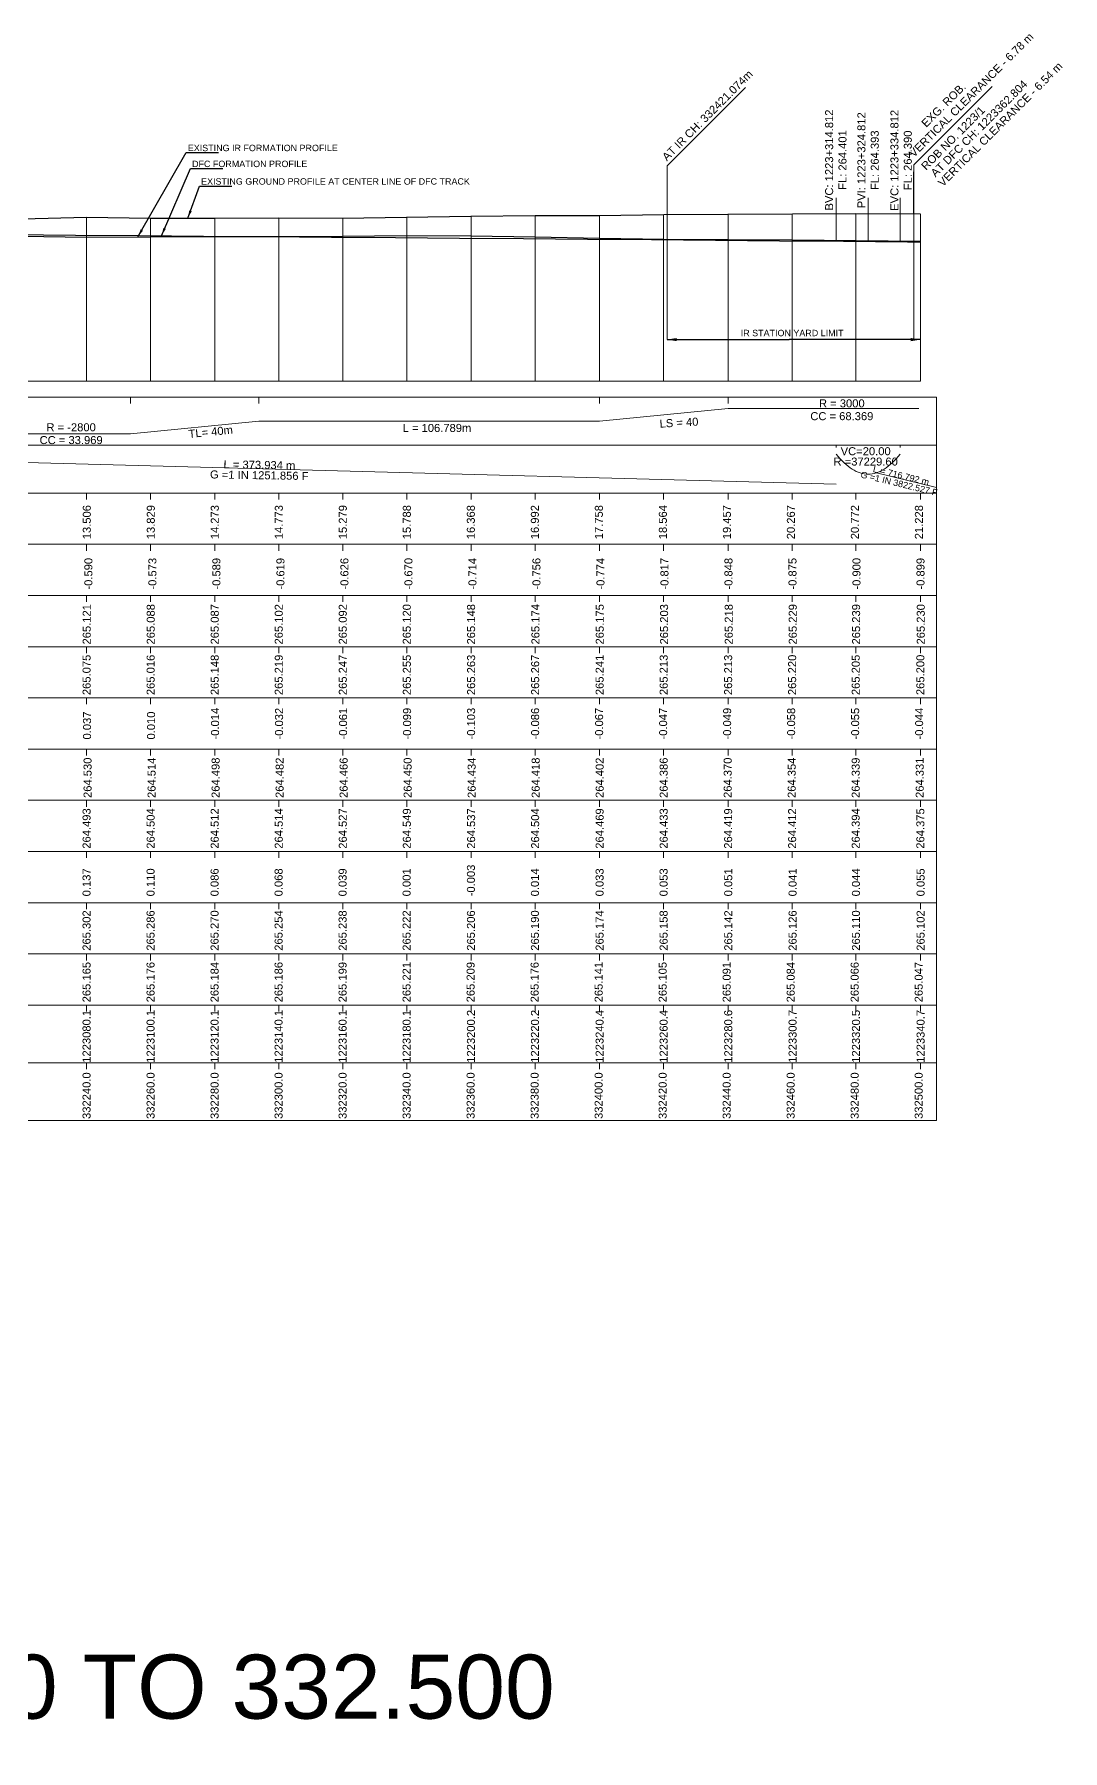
# Model space of a CAD drawing. Header units: metres. Extents: x -117481 to 30159, y 3176 to 3713.
# Drawn here: x 26224 to 26545, y 3176 to 3713 of the extents above; entities that cross this region are included whole.
import ezdxf
from ezdxf.enums import TextEntityAlignment as Align

# ---------------------------------------------------------------- set-up
doc = ezdxf.new("R2010")
doc.units = ezdxf.units.M
doc.header["$MEASUREMENT"] = 0
for name, color, linetype, lineweight in [('C-PROF-LABL-DG', 1, 'Continuous', 25), ('Horizontal Alignment', 7, 'Continuous', 0), ('LS DATUM X', 7, 'Continuous', 0), ('LS EXG IR CH', 7, 'Continuous', 0), ('LS EXG RL', 7, 'Continuous', 0), ('LS EXG. FL', 7, 'Continuous', 0), ('LS EXG. GL AT PRO. TOE', 7, 'Continuous', 0), ('LS FRAME', 7, 'Continuous', 0), ('LS HORIZONTAL ALIGNMENT', 10, 'Continuous', 0), ('LS PRL-ERL', 10, 'Continuous', 0), ('LS PRO DFCC CHAINAGE', 10, 'Continuous', 0), ('LS PRO RAIL LEVEL', 10, 'Continuous', 0), ('LS PROFILE EXG FL', 7, 'Continuous', 25), ('LS PROFILE EXG GL', 7, 'Continuous', 30), ('LS PROFILE PRO FL', 1, 'Continuous', 30), ('LS TICKS', 7, 'Continuous', 0), ('LS VERTICAL ALIGNMENT', 10, 'Continuous', 0), ('Profile Existing GL', 7, 'Continuous', 0), ('Profile Grid', 7, 'Continuous', 0), ('Profile Major Ticks', 7, 'Continuous', 0), ('Profile Vertical Alignment', 7, 'Continuous', 0), ('View Vert Annotation Curves Leader Line', 7, 'Continuous', 0)]:
    doc.layers.add(name, color=color, linetype=linetype, lineweight=lineweight)
for name, color, linetype in [("LS LC'S", 7, 'Continuous'), ('ref text', 3, 'Continuous'), ('STATION YARD LIMIT IN LS', 7, 'Continuous')]:
    doc.layers.add(name, color=color, linetype=linetype)
doc.styles.add('Arial', font='arial.ttf')
doc.styles.get("Standard").update_dxf_attribs({"font": 'arial.ttf'})
doc.styles.add('Style-Arial', font='arial.ttf')
doc.styles.add('StyleArial', font='arial.ttf')
doc.dimstyles.get("Standard").update_dxf_attribs({"dimtxt": 5, "dimasz": 0.18, "dimexe": 0.18, "dimexo": 0.0625, "dimgap": 0.09, "dimtad": 0, "dimtih": 1, "dimtoh": 1, "dimdec": 4, "dimzin": 0, "dimdsep": 46, "dimtxsty": 'Standard', "dimcen": 0.09, "dimadec": 0, "dimazin": 0, "dimtfac": 1, "dimtdec": 4, "dimtofl": 0, "dimtmove": 0, "dimatfit": 3, "dimfxl": 1, "dimtolj": 1, "dimtzin": 0, "dimarcsym": 0})

# ---------------------------------------------------------------- blocks, each defined once
blk = doc.blocks.new('A$C11a13dd6')
at = {"color": 1}
for s, p in [('13.405', (34.98, 0.21)), ('13.394', (54.98, 0.21)), ('13.385', (74.98, 0.21)), ('13.378', (94.98, 0.21)), ('13.360', (114.98, 0.21)), ('13.334', (134.98, 0.21)), ('13.506', (234.98, 0.21)), ('14.273', (274.98, 0.21)), ('14.773', (294.98, 0.21)), ('15.788', (334.98, 0.21)), ('16.368', (354.98, 0.21)), ('17.758', (394.98, 0.21)), ('18.564', (414.98, 0.21)), ('21.228', (494.98, 0.21)), ('13.439', (-5.09, 0)), ('13.421', (14.98, 0.21)), ('13.319', (154.98, 0.21)), ('13.312', (174.98, 0.21)), ('13.292', (194.98, 0.21)), ('13.329', (214.98, 0.21)), ('13.829', (254.98, 0.21)), ('15.279', (314.98, 0.21)), ('16.992', (374.98, 0.21)), ('19.457', (434.98, 0.21)), ('20.267', (454.98, 0.21)), ('20.772', (474.98, 0.21))]:
    blk.add_text(s, height=2.5, rotation=90, dxfattribs=at).set_placement(p)

msp = doc.modelspace()

# ---------------------------------------------------------------- linework, layer by layer
at = {"color": 0}
msp.add_line((26498.49, 3656.59), (26498.49, 3669.65), dxfattribs=at)
at = {"color": 0, "lineweight": 30}
msp.add_lwpolyline([(26220, 3654.94), (26240, 3655.48), (26260, 3655.15), (26280, 3655.15), (26300, 3655.29), (26320, 3655.2), (26340, 3655.48), (26360.1, 3655.76), (26380.2, 3656.02), (26400.3, 3656.04), (26420.4, 3656.31), (26440.6, 3656.46), (26460.6, 3656.57), (26480.4, 3656.67), (26500.6, 3656.58)], dxfattribs=at)
at = {"color": 1, "lineweight": 30}
msp.add_lwpolyline([(26216.51, 3650.06), (26236.51, 3649.9), (26256.51, 3649.74), (26276.51, 3649.58), (26296.51, 3649.42), (26316.51, 3649.26), (26336.51, 3649.1), (26356.51, 3648.94), (26376.51, 3648.78), (26396.51, 3648.62), (26416.51, 3648.46), (26436.51, 3648.3), (26456.51, 3648.14), (26476.51, 3647.98), (26496.51, 3647.82), (26500.52, 3647.79)], dxfattribs=at)
at = {"color": 0}
msp.add_lwpolyline([(26220, 3649.55), (26240, 3649.21), (26260, 3649.32), (26280, 3649.4), (26300, 3649.42), (26320, 3649.55), (26340, 3649.77), (26360.1, 3649.65), (26380.2, 3649.32), (26400.3, 3648.97), (26420.4, 3648.61), (26440.6, 3648.47), (26460.6, 3648.4), (26480.4, 3648.22), (26500.6, 3648.03)], dxfattribs=at)
at = {"layer": 'LS DATUM X', "color": 7, "linetype": 'Continuous', "lineweight": 0}
msp.add_line((26000, 3604.28), (26500.52, 3604.28), dxfattribs=at)
at = {"layer": 'LS FRAME', "color": 7, "linetype": 'Continuous', "lineweight": 0, "flags": 128}
for points in [[(25995, 3584.28), (26505.52, 3584.28), (26505.52, 3599.28), (25995, 3599.28), (25995, 3584.28)], [(25995, 3569.28), (26505.52, 3569.28), (26505.52, 3584.28), (25995, 3584.28), (25995, 3569.28)], [(25995, 3553.28), (26505.52, 3553.28), (26505.52, 3569.28), (25995, 3569.28), (25995, 3553.28)], [(25995, 3537.28), (26505.52, 3537.28), (26505.52, 3553.28), (25995, 3553.28), (25995, 3537.28)], [(25995, 3521.28), (26505.52, 3521.28), (26505.52, 3537.28), (25995, 3537.28), (25995, 3521.28)], [(25995, 3505.28), (26505.52, 3505.28), (26505.52, 3521.28), (25995, 3521.28), (25995, 3505.28)], [(25995, 3489.28), (26505.52, 3489.28), (26505.52, 3505.28), (25995, 3505.28), (25995, 3489.28)], [(25995, 3473.28), (26505.52, 3473.28), (26505.52, 3489.28), (25995, 3489.28), (25995, 3473.28)], [(25995, 3457.28), (26505.52, 3457.28), (26505.52, 3473.28), (25995, 3473.28), (25995, 3457.28)], [(25995, 3441.28), (26505.52, 3441.28), (26505.52, 3457.28), (25995, 3457.28), (25995, 3441.28)], [(25995, 3425.28), (26505.52, 3425.28), (26505.52, 3441.28), (25995, 3441.28), (25995, 3425.28)], [(25995, 3409.28), (26505.52, 3409.28), (26505.52, 3425.28), (25995, 3425.28), (25995, 3409.28)], [(25995, 3391.28), (26505.52, 3391.28), (26505.52, 3409.28), (25995, 3409.28), (25995, 3391.28)], [(25995, 3373.28), (26505.52, 3373.28), (26505.52, 3391.28), (25995, 3391.28), (25995, 3373.28)]]:
    msp.add_lwpolyline(points, close=True, dxfattribs=at)
at = {"layer": 'LS HORIZONTAL ALIGNMENT', "lineweight": 0, "flags": 128}
msp.add_lwpolyline([(26000, 3591.78), (26180.01, 3591.78), (26180.01, 3591.78), (26220, 3587.83), (26220, 3587.83), (26253.7, 3587.83), (26253.7, 3587.83), (26293.78, 3591.78), (26293.78, 3591.78), (26400.31, 3591.78), (26400.31, 3591.78), (26440.47, 3595.73), (26440.47, 3595.73), (26500, 3595.73), (26500, 3595.73)], dxfattribs=at)
at = {"layer": 'LS TICKS', "color": 7, "linetype": 'Continuous', "lineweight": 0, "flags": 128}
for points in [[(26253.75, 3597.28), (26253.75, 3599.28)], [(26293.78, 3597.28), (26293.78, 3599.28)], [(26400.31, 3597.28), (26400.31, 3599.28)], [(26440.47, 3597.28), (26440.47, 3599.28)], [(26240.01, 3567.28), (26240.01, 3569.28)], [(26260.02, 3567.28), (26260.02, 3569.28)], [(26280.04, 3567.28), (26280.04, 3569.28)], [(26300.05, 3567.28), (26300.05, 3569.28)], [(26320.06, 3567.28), (26320.06, 3569.28)], [(26340.07, 3567.28), (26340.07, 3569.28)], [(26360.16, 3567.28), (26360.16, 3569.28)], [(26380.17, 3567.28), (26380.17, 3569.28)], [(26400.31, 3567.28), (26400.31, 3569.28)], [(26420.32, 3567.28), (26420.32, 3569.28)], [(26440.47, 3567.28), (26440.47, 3569.28)], [(26460.47, 3567.28), (26460.47, 3569.28)], [(26480.33, 3567.28), (26480.33, 3569.28)], [(26500.52, 3567.28), (26500.52, 3569.28)], [(26240.01, 3551.28), (26240.01, 3553.28)], [(26260.02, 3551.28), (26260.02, 3553.28)], [(26280.04, 3551.28), (26280.04, 3553.28)], [(26300.05, 3551.28), (26300.05, 3553.28)], [(26320.06, 3551.28), (26320.06, 3553.28)], [(26340.07, 3551.28), (26340.07, 3553.28)], [(26360.16, 3551.28), (26360.16, 3553.28)], [(26380.17, 3551.28), (26380.17, 3553.28)], [(26400.31, 3551.28), (26400.31, 3553.28)], [(26420.32, 3551.28), (26420.32, 3553.28)], [(26440.47, 3551.28), (26440.47, 3553.28)], [(26460.47, 3551.28), (26460.47, 3553.28)], [(26480.33, 3551.28), (26480.33, 3553.28)], [(26500.52, 3551.28), (26500.52, 3553.28)], [(26240.01, 3535.28), (26240.01, 3537.28)], [(26260.02, 3535.28), (26260.02, 3537.28)], [(26280.04, 3535.28), (26280.04, 3537.28)], [(26300.05, 3535.28), (26300.05, 3537.28)], [(26320.06, 3535.28), (26320.06, 3537.28)], [(26340.07, 3535.28), (26340.07, 3537.28)], [(26360.16, 3535.28), (26360.16, 3537.28)], [(26380.17, 3535.28), (26380.17, 3537.28)], [(26400.31, 3535.28), (26400.31, 3537.28)], [(26420.32, 3535.28), (26420.32, 3537.28)], [(26440.47, 3535.28), (26440.47, 3537.28)], [(26460.47, 3535.28), (26460.47, 3537.28)], [(26480.33, 3535.28), (26480.33, 3537.28)], [(26500.52, 3535.28), (26500.52, 3537.28)], [(26240.01, 3519.28), (26240.01, 3521.28)], [(26260.02, 3519.28), (26260.02, 3521.28)], [(26280.04, 3519.28), (26280.04, 3521.28)], [(26300.05, 3519.28), (26300.05, 3521.28)], [(26320.06, 3519.28), (26320.06, 3521.28)], [(26340.07, 3519.28), (26340.07, 3521.28)], [(26360.16, 3519.28), (26360.16, 3521.28)], [(26380.17, 3519.28), (26380.17, 3521.28)], [(26400.31, 3519.28), (26400.31, 3521.28)], [(26420.32, 3519.28), (26420.32, 3521.28)], [(26440.47, 3519.28), (26440.47, 3521.28)], [(26460.47, 3519.28), (26460.47, 3521.28)], [(26480.33, 3519.28), (26480.33, 3521.28)], [(26500.52, 3519.28), (26500.52, 3521.28)], [(26240.01, 3503.28), (26240.01, 3505.28)], [(26260.02, 3503.28), (26260.02, 3505.28)], [(26280.04, 3503.28), (26280.04, 3505.28)], [(26300.05, 3503.28), (26300.05, 3505.28)], [(26320.06, 3503.28), (26320.06, 3505.28)], [(26340.07, 3503.28), (26340.07, 3505.28)], [(26360.16, 3503.28), (26360.16, 3505.28)], [(26380.17, 3503.28), (26380.17, 3505.28)], [(26400.31, 3503.28), (26400.31, 3505.28)], [(26420.32, 3503.28), (26420.32, 3505.28)], [(26440.47, 3503.28), (26440.47, 3505.28)], [(26460.47, 3503.28), (26460.47, 3505.28)], [(26480.33, 3503.28), (26480.33, 3505.28)], [(26500.52, 3503.28), (26500.52, 3505.28)], [(26240.01, 3487.28), (26240.01, 3489.28)], [(26260.02, 3487.28), (26260.02, 3489.28)], [(26280.04, 3487.28), (26280.04, 3489.28)], [(26300.05, 3487.28), (26300.05, 3489.28)], [(26320.06, 3487.28), (26320.06, 3489.28)], [(26340.07, 3487.28), (26340.07, 3489.28)], [(26360.16, 3487.28), (26360.16, 3489.28)], [(26380.17, 3487.28), (26380.17, 3489.28)], [(26400.31, 3487.28), (26400.31, 3489.28)], [(26420.32, 3487.28), (26420.32, 3489.28)], [(26440.47, 3487.28), (26440.47, 3489.28)], [(26460.47, 3487.28), (26460.47, 3489.28)], [(26480.33, 3487.28), (26480.33, 3489.28)], [(26500.52, 3487.28), (26500.52, 3489.28)], [(26240.01, 3471.28), (26240.01, 3473.28)], [(26260.02, 3471.28), (26260.02, 3473.28)], [(26280.04, 3471.28), (26280.04, 3473.28)], [(26300.05, 3471.28), (26300.05, 3473.28)], [(26320.06, 3471.28), (26320.06, 3473.28)], [(26340.07, 3471.28), (26340.07, 3473.28)], [(26360.16, 3471.28), (26360.16, 3473.28)], [(26380.17, 3471.28), (26380.17, 3473.28)], [(26400.31, 3471.28), (26400.31, 3473.28)], [(26420.32, 3471.28), (26420.32, 3473.28)], [(26440.47, 3471.28), (26440.47, 3473.28)], [(26460.47, 3471.28), (26460.47, 3473.28)], [(26480.33, 3471.28), (26480.33, 3473.28)], [(26500.52, 3471.28), (26500.52, 3473.28)], [(26240.01, 3455.28), (26240.01, 3457.28)], [(26260.02, 3455.28), (26260.02, 3457.28)], [(26280.04, 3455.28), (26280.04, 3457.28)], [(26300.05, 3455.28), (26300.05, 3457.28)], [(26320.06, 3455.28), (26320.06, 3457.28)], [(26340.07, 3455.28), (26340.07, 3457.28)], [(26360.16, 3455.28), (26360.16, 3457.28)], [(26380.17, 3455.28), (26380.17, 3457.28)], [(26400.31, 3455.28), (26400.31, 3457.28)], [(26420.32, 3455.28), (26420.32, 3457.28)], [(26440.47, 3455.28), (26440.47, 3457.28)], [(26460.47, 3455.28), (26460.47, 3457.28)], [(26480.33, 3455.28), (26480.33, 3457.28)], [(26500.52, 3455.28), (26500.52, 3457.28)], [(26240.01, 3439.28), (26240.01, 3441.28)], [(26260.02, 3439.28), (26260.02, 3441.28)], [(26280.04, 3439.28), (26280.04, 3441.28)], [(26300.05, 3439.28), (26300.05, 3441.28)], [(26320.06, 3439.28), (26320.06, 3441.28)], [(26340.07, 3439.28), (26340.07, 3441.28)], [(26360.16, 3439.28), (26360.16, 3441.28)], [(26380.17, 3439.28), (26380.17, 3441.28)], [(26400.31, 3439.28), (26400.31, 3441.28)], [(26420.32, 3439.28), (26420.32, 3441.28)], [(26440.47, 3439.28), (26440.47, 3441.28)], [(26460.47, 3439.28), (26460.47, 3441.28)], [(26480.33, 3439.28), (26480.33, 3441.28)], [(26500.52, 3439.28), (26500.52, 3441.28)], [(26240.01, 3423.28), (26240.01, 3425.28)], [(26260.02, 3423.28), (26260.02, 3425.28)], [(26280.04, 3423.28), (26280.04, 3425.28)], [(26300.05, 3423.28), (26300.05, 3425.28)], [(26320.06, 3423.28), (26320.06, 3425.28)], [(26340.07, 3423.28), (26340.07, 3425.28)], [(26360.16, 3423.28), (26360.16, 3425.28)], [(26380.17, 3423.28), (26380.17, 3425.28)], [(26400.31, 3423.28), (26400.31, 3425.28)], [(26420.32, 3423.28), (26420.32, 3425.28)], [(26440.47, 3423.28), (26440.47, 3425.28)], [(26460.47, 3423.28), (26460.47, 3425.28)], [(26480.33, 3423.28), (26480.33, 3425.28)], [(26500.52, 3423.28), (26500.52, 3425.28)], [(26240.01, 3407.28), (26240.01, 3409.28)], [(26260.02, 3407.28), (26260.02, 3409.28)], [(26280.04, 3407.28), (26280.04, 3409.28)], [(26300.05, 3407.28), (26300.05, 3409.28)], [(26320.06, 3407.28), (26320.06, 3409.28)], [(26340.07, 3407.28), (26340.07, 3409.28)], [(26360.16, 3407.28), (26360.16, 3409.28)], [(26380.17, 3407.28), (26380.17, 3409.28)], [(26400.31, 3407.28), (26400.31, 3409.28)], [(26420.32, 3407.28), (26420.32, 3409.28)], [(26440.47, 3407.28), (26440.47, 3409.28)], [(26460.47, 3407.28), (26460.47, 3409.28)], [(26480.33, 3407.28), (26480.33, 3409.28)], [(26500.52, 3407.28), (26500.52, 3409.28)], [(26240.01, 3389.28), (26240.01, 3391.28)], [(26260.02, 3389.28), (26260.02, 3391.28)], [(26280.04, 3389.28), (26280.04, 3391.28)], [(26300.05, 3389.28), (26300.05, 3391.28)], [(26320.06, 3389.28), (26320.06, 3391.28)], [(26340.07, 3389.28), (26340.07, 3391.28)], [(26360.16, 3389.28), (26360.16, 3391.28)], [(26380.17, 3389.28), (26380.17, 3391.28)], [(26400.31, 3389.28), (26400.31, 3391.28)], [(26420.32, 3389.28), (26420.32, 3391.28)], [(26440.47, 3389.28), (26440.47, 3391.28)], [(26460.47, 3389.28), (26460.47, 3391.28)], [(26480.33, 3389.28), (26480.33, 3391.28)], [(26500.52, 3389.28), (26500.52, 3391.28)]]:
    msp.add_lwpolyline(points, dxfattribs=at)
at = {"layer": 'LS VERTICAL ALIGNMENT', "linetype": 'Continuous', "lineweight": 0}
msp.add_line((26486.86, 3575.61), (26505.52, 3571.04), dxfattribs=at)
at = {"layer": 'LS VERTICAL ALIGNMENT', "linetype": 'Continuous', "lineweight": 0, "flags": 128}
msp.add_lwpolyline([(26100.24, 3582.03), (26474.25, 3572.07)], dxfattribs=at)
at = {"layer": 'Profile Grid', "linetype": 'Continuous', "lineweight": 0, "flags": 128}
for points in [[(26240.01, 3604.28), (26240.01, 3655.48)], [(26260.02, 3604.28), (26260.02, 3655.15)], [(26280.04, 3604.28), (26280.04, 3655.15)], [(26300.05, 3604.28), (26300.05, 3655.29)], [(26320.06, 3604.28), (26320.06, 3655.2)], [(26340.07, 3604.28), (26340.07, 3655.48)], [(26360.16, 3604.28), (26360.16, 3655.76)], [(26380.17, 3604.28), (26380.17, 3656.02)], [(26400.31, 3604.28), (26400.31, 3656.04)], [(26420.32, 3604.28), (26420.32, 3656.31)], [(26440.47, 3604.28), (26440.47, 3656.54)], [(26460.47, 3604.28), (26460.47, 3656.57)], [(26480.33, 3604.28), (26480.33, 3656.67)], [(26500.52, 3604.28), (26500.52, 3656.45)]]:
    msp.add_lwpolyline(points, dxfattribs=at)
at = {"layer": 'Profile Major Ticks', "color": 7, "linetype": 'Continuous', "lineweight": 0, "flags": 128}
for points in [[(26474.25, 3583.48), (26474.25, 3584.28)], [(26494.25, 3583.48), (26494.25, 3584.28)]]:
    msp.add_lwpolyline(points, dxfattribs=at)
at = {"layer": 'Profile Vertical Alignment', "color": 1, "linetype": 'Continuous', "lineweight": 0, "flags": 128}
msp.add_lwpolyline([(26474.25, 3581.48), (26474.87, 3580.72), (26475.5, 3580), (26476.12, 3579.34), (26476.75, 3578.72), (26477.37, 3578.16), (26478, 3577.64), (26478.62, 3577.17), (26479.25, 3576.76), (26479.87, 3576.39), (26480.5, 3576.07), (26481.12, 3575.8), (26481.75, 3575.57), (26482.37, 3575.4), (26483, 3575.28), (26483.62, 3575.21), (26484.87, 3575.21), (26485.5, 3575.28), (26486.12, 3575.4), (26486.75, 3575.57), (26487.37, 3575.8), (26488, 3576.07), (26488.62, 3576.39), (26489.25, 3576.76), (26489.87, 3577.17), (26490.5, 3577.64), (26491.12, 3578.16), (26491.75, 3578.72), (26492.37, 3579.34), (26493, 3580), (26493.62, 3580.72), (26494.25, 3581.48)], dxfattribs=at)
at = {"layer": 'STATION YARD LIMIT IN LS', "lineweight": 15}
for points in [[(26421.39, 3617.23), (26421.39, 3667.78), (26421.39, 3671.57), (26445.84, 3696.01)], [(26498.49, 3617.5), (26498.49, 3668.05), (26498.49, 3671.84), (26522.93, 3696.28)]]:
    msp.add_lwpolyline(points, dxfattribs=at)
at = {"layer": 'View Vert Annotation Curves Leader Line', "color": 1}
for p, q in [((26474.25, 3648), (26474.25, 3661.52)), ((26484.25, 3647.92), (26484.25, 3661.52)), ((26494.25, 3647.84), (26494.25, 3661.52))]:
    msp.add_line(p, q, dxfattribs=at)

# ---------------------------------------------------------------- block references
at = {"color": 5}
msp.add_blockref('A$C11a13dd6', (26006.34, 3554.64), dxfattribs=at)

# ---------------------------------------------------------------- texts
at = {"color": 1}
for s, p in [('-0.590', (26241.82, 3539.12)), ('-0.573', (26261.82, 3539.12)), ('-0.589', (26281.82, 3539.12)), ('-0.619', (26301.82, 3539.12)), ('-0.626', (26321.82, 3539.12)), ('-0.670', (26341.82, 3539.12)), ('-0.714', (26361.82, 3539.12)), ('-0.756', (26381.82, 3539.12)), ('-0.774', (26401.82, 3539.12)), ('-0.817', (26421.82, 3539.12)), ('-0.848', (26441.82, 3539.12)), ('-0.875', (26461.82, 3539.12)), ('-0.900', (26481.82, 3539.12)), ('-0.899', (26501.82, 3539.12)), ('-0.014', (26281.4, 3492.28)), ('-0.032', (26301.4, 3492.28)), ('-0.061', (26321.4, 3492.28)), ('-0.099', (26341.4, 3492.28)), ('-0.103', (26361.4, 3492.28)), ('-0.086', (26381.4, 3492.28)), ('-0.067', (26401.4, 3492.28)), ('-0.047', (26421.4, 3492.28)), ('-0.049', (26441.4, 3492.28)), ('-0.058', (26461.4, 3492.28)), ('-0.055', (26481.4, 3492.28)), ('-0.044', (26501.4, 3492.28)), ('0.037', (26241.4, 3492.28)), ('0.010', (26261.4, 3492.28)), ('264.530', (26241.57, 3474.01)), ('264.514', (26261.57, 3474.01)), ('264.498', (26281.57, 3474.01)), ('264.482', (26301.57, 3474.01)), ('264.466', (26321.57, 3474.01)), ('264.450', (26341.57, 3474.01)), ('264.434', (26361.57, 3474.01)), ('264.418', (26381.57, 3474.01)), ('264.402', (26401.57, 3474.01)), ('264.386', (26421.57, 3474.01)), ('264.370', (26441.57, 3474.01)), ('264.354', (26461.57, 3474.01)), ('264.339', (26481.57, 3474.01)), ('264.331', (26501.57, 3474.01))]:
    msp.add_text(s, height=2.5, rotation=90, dxfattribs=at).set_placement(p)
at = {"layer": 'C-PROF-LABL-DG', "color": 1, "linetype": 'Continuous', "lineweight": 25, "char_height": 2.5, "attachment_point": 5, "rotation": 90, "style": 'Arial'}
for s, insert in [('BVC: 1223+314.812\\PFL: 264.401', (26474.13, 3673.34)), ('PVI: 1223+324.812\\PFL: 264.393', (26484.21, 3673.27)), ('EVC: 1223+334.812\\PFL: 264.390', (26494.53, 3673.24))]:
    msp.add_mtext(s, dxfattribs=dict(at, insert=insert))
at = {"layer": 'Horizontal Alignment', "color": 1, "char_height": 2.5, "attachment_point": 5, "line_spacing_factor": 0.96, "style": 'Style-Arial'}
for s, insert in [('R = 3000\\PCC = 68.369', (26475.99, 3595.29)), ('R = -2800\\PCC = 33.969', (26235.18, 3587.82)), ('L = 106.789m', (26349.49, 3589.61))]:
    msp.add_mtext(s, dxfattribs=dict(at, insert=insert))
at = {"layer": 'Horizontal Alignment', "color": 1, "insert": (26425.11, 3591.28), "char_height": 2.5, "attachment_point": 5, "rotation": 3.2195, "line_spacing_factor": 0.96, "style": 'Style-Arial'}
msp.add_mtext('LS = 40', dxfattribs=at)
at = {"layer": 'LS EXG IR CH', "style": 'Style-Arial'}
for s, p in [('332240.0', (26240, 3388.28)), ('332260.0', (26260, 3388.28)), ('332280.0', (26280, 3388.28)), ('332300.0', (26300, 3388.28)), ('332320.0', (26320, 3388.28)), ('332340.0', (26340, 3388.28)), ('332360.0', (26360, 3388.28)), ('332380.0', (26380, 3388.28)), ('332400.0', (26400, 3388.28)), ('332420.0', (26420, 3388.28)), ('332440.0', (26440, 3388.28)), ('332460.0', (26460, 3388.28)), ('332480.0', (26480, 3388.28)), ('332500.0', (26500, 3388.28))]:
    msp.add_text(s, height=2.5, rotation=90, dxfattribs=at).set_placement(p, align=Align.MIDDLE_RIGHT)
at = {"layer": 'LS EXG RL', "style": 'Style-Arial'}
for s, p in [('265.165', (26240, 3422.78)), ('265.176', (26260, 3422.78)), ('265.184', (26280, 3422.78)), ('265.186', (26300, 3422.78)), ('265.199', (26320, 3422.78)), ('265.221', (26340, 3422.78)), ('265.209', (26360, 3422.78)), ('265.176', (26380, 3422.78)), ('265.141', (26400, 3422.78)), ('265.105', (26420, 3422.78)), ('265.091', (26440, 3422.78)), ('265.084', (26460, 3422.78)), ('265.066', (26480, 3422.78)), ('265.047', (26500, 3422.78))]:
    msp.add_text(s, height=2.5, rotation=90, dxfattribs=at).set_placement(p, align=Align.MIDDLE_RIGHT)
at = {"layer": 'LS EXG. FL'}
for s, p in [('264.493', (26240.01, 3470.78)), ('264.504', (26260.02, 3470.78)), ('264.512', (26280.04, 3470.78)), ('264.514', (26300.05, 3470.78)), ('264.527', (26320.06, 3470.78)), ('264.549', (26340.07, 3470.78)), ('264.537', (26360.16, 3470.78)), ('264.504', (26380.17, 3470.78)), ('264.469', (26400.31, 3470.78)), ('264.433', (26420.32, 3470.78)), ('264.419', (26440.47, 3470.78)), ('264.412', (26460.47, 3470.78)), ('264.394', (26480.33, 3470.78)), ('264.375', (26500.52, 3470.78))]:
    msp.add_text(s, height=2.5, rotation=90, dxfattribs=at).set_placement(p, align=Align.MIDDLE_RIGHT)
at = {"layer": 'LS EXG. GL AT PRO. TOE'}
for s, p in [('265.075', (26240.01, 3518.78)), ('265.016', (26260.02, 3518.78)), ('265.148', (26280.04, 3518.78)), ('265.219', (26300.05, 3518.78)), ('265.247', (26320.06, 3518.78)), ('265.255', (26340.07, 3518.78)), ('265.263', (26360.16, 3518.78)), ('265.267', (26380.17, 3518.78)), ('265.241', (26400.31, 3518.78)), ('265.213', (26420.32, 3518.78)), ('265.213', (26440.47, 3518.78)), ('265.220', (26460.47, 3518.78)), ('265.205', (26480.33, 3518.78)), ('265.200', (26500.52, 3518.78))]:
    msp.add_text(s, height=2.5, rotation=90, dxfattribs=at).set_placement(p, align=Align.MIDDLE_RIGHT)
at = {"layer": 'LS HORIZONTAL ALIGNMENT', "lineweight": 0, "insert": (26278.79, 3588.4), "char_height": 2.5, "attachment_point": 5, "rotation": 5.6368, "line_spacing_factor": 0.6, "style": 'Style-Arial'}
msp.add_mtext('TL= 40m', dxfattribs=at)
at = {"layer": "LS LC'S", "lineweight": 13, "style": 'Style-Arial'}
for s, p in [('VERTICAL CLEARANCE - 6.78 m', (26498.51, 3673.98)), ('EXG. ROB. ', (26502.36, 3683.35))]:
    msp.add_text(s, height=2.5, rotation=45, dxfattribs=at).set_placement(p)
at = {"layer": "LS LC'S", "color": 10, "lineweight": 13, "style": 'Style-Arial'}
for s, p in [('VERTICAL CLEARANCE - 6.54 m', (26507.56, 3664.81)), ('AT DFC CH: 1223362.804', (26505.25, 3667.86)), ('ROB NO. 1223/1', (26502.28, 3670))]:
    msp.add_text(s, height=2.5, rotation=45, dxfattribs=at).set_placement(p)
at = {"layer": 'LS PRL-ERL'}
for s, p in [('0.137', (26241.25, 3443.28)), ('0.110', (26261.25, 3443.28)), ('0.086', (26281.25, 3443.28)), ('0.068', (26301.25, 3443.28)), ('0.039', (26321.25, 3443.28)), ('0.001', (26341.25, 3443.28)), ('-0.003', (26361.35, 3443.28)), ('0.014', (26381.35, 3443.28)), ('0.033', (26401.55, 3443.28)), ('0.053', (26421.55, 3443.28)), ('0.051', (26441.75, 3443.28)), ('0.041', (26461.85, 3443.28)), ('0.044', (26481.65, 3443.28)), ('0.055', (26501.85, 3443.28))]:
    msp.add_text(s, height=2.5, rotation=90, dxfattribs=at).set_placement(p)
at = {"layer": 'LS PRO DFCC CHAINAGE'}
for s, p in [('1223080.1', (26241.25, 3391.28)), ('1223100.1', (26261.25, 3391.28)), ('1223120.1', (26281.25, 3391.28)), ('1223140.1', (26301.25, 3391.28)), ('1223160.1', (26321.25, 3391.28)), ('1223180.1', (26341.25, 3391.28)), ('1223200.2', (26361.35, 3391.28)), ('1223220.2', (26381.35, 3391.28)), ('1223240.4', (26401.55, 3391.28)), ('1223260.4', (26421.55, 3391.28)), ('1223280.6', (26441.75, 3391.28)), ('1223300.7', (26461.85, 3391.28)), ('1223320.5', (26481.65, 3391.28)), ('1223340.7', (26501.85, 3391.28))]:
    msp.add_text(s, height=2.5, rotation=90, dxfattribs=at).set_placement(p)
at = {"layer": 'LS PRO RAIL LEVEL'}
for s, p in [('265.302', (26241.25, 3426.28)), ('265.286', (26261.25, 3426.28)), ('265.270', (26281.25, 3426.28)), ('265.254', (26301.25, 3426.28)), ('265.238', (26321.25, 3426.28)), ('265.222', (26341.25, 3426.28)), ('265.206', (26361.35, 3426.28)), ('265.190', (26381.35, 3426.28)), ('265.174', (26401.55, 3426.28)), ('265.158', (26421.55, 3426.28)), ('265.142', (26441.75, 3426.28)), ('265.126', (26461.85, 3426.28)), ('265.110', (26481.65, 3426.28)), ('265.102', (26501.85, 3426.28))]:
    msp.add_text(s, height=2.5, rotation=90, dxfattribs=at).set_placement(p)
at = {"layer": 'LS PROFILE EXG FL', "color": 7, "linetype": 'Continuous', "lineweight": 0, "style": 'Style-Arial'}
msp.add_text('EXISTING IR FORMATION PROFILE', height=2, dxfattribs=at).set_placement((26271.64, 3676.11))
at = {"layer": 'LS PROFILE EXG GL', "color": 7, "lineweight": 0, "style": 'Style-Arial'}
msp.add_text('EXISTING GROUND PROFILE AT CENTER LINE OF DFC TRACK', height=2, dxfattribs=at).set_placement((26275.79, 3665.65, 0))
at = {"layer": 'LS PROFILE PRO FL', "style": 'Style-Arial'}
msp.add_text(' DFC FORMATION PROFILE', height=2, dxfattribs=at).set_placement((26272.19, 3671.13, 0))
at = {"layer": 'Profile Existing GL', "color": 7, "style": 'Style-Arial'}
for s, p in [('265.121', (26240.05, 3528.28)), ('265.088', (26260.05, 3528.28)), ('265.087', (26280.05, 3528.28)), ('265.102', (26300.05, 3528.28)), ('265.092', (26320.05, 3528.28)), ('265.120', (26340.05, 3528.28)), ('265.148', (26360.15, 3528.28)), ('265.174', (26380.25, 3528.28)), ('265.175', (26400.35, 3528.28)), ('265.203', (26420.45, 3528.28)), ('265.218', (26440.65, 3528.28)), ('265.229', (26460.65, 3528.28)), ('265.239', (26480.45, 3528.28)), ('265.230', (26500.65, 3528.28))]:
    msp.add_text(s, height=2.5, rotation=90, dxfattribs=at).set_placement(p, align=Align.MIDDLE_CENTER)
at = {"layer": 'Profile Vertical Alignment', "color": 1, "insert": (26483.44, 3580.72), "char_height": 2.5, "attachment_point": 5, "line_spacing_factor": 0.776524, "style": 'Style-Arial'}
msp.add_mtext('VC=20.00\\PR =37229.60', dxfattribs=at)
at = {"layer": 'Profile Vertical Alignment', "color": 1, "attachment_point": 5, "line_spacing_factor": 0.776524, "style": 'Style-Arial'}
for s, insert, char_height, rotation in [('L = 373.934 m\\PG =1 IN 1251.856 F', (26293.99, 3576.46), 2.5, 359.0354), ('L = 716.792 m\\PG =1 IN 3822.527 F', (26494.2, 3573.5), 2, 346.4336)]:
    msp.add_mtext(s, dxfattribs=dict(at, insert=insert, char_height=char_height, rotation=rotation))
at = {"layer": 'ref text', "color": 3, "insert": (26130, 3186.05), "char_height": 20, "width": 256.3165, "attachment_point": 7, "bg_fill": 3, "box_fill_scale": 1.5, "bg_fill_color": 256, "bg_fill_transparency": 0}
msp.add_mtext('332.000 TO 332.500', dxfattribs=at)
at = {"layer": 'STATION YARD LIMIT IN LS', "lineweight": 15, "style": 'StyleArial'}
msp.add_text('AT IR CH: 332421.074m', height=2.5, rotation=45, dxfattribs=at).set_placement((26421.33, 3672.89))
at = {"layer": 'STATION YARD LIMIT IN LS', "lineweight": 15, "insert": (26460.47, 3619.28), "char_height": 2, "attachment_point": 5, "rotation": 0, "line_spacing_factor": 0.84, "style": 'Style-Arial'}
msp.add_mtext('IR STATION YARD LIMIT', dxfattribs=at)

# ---------------------------------------------------------------- leaders
at = {"layer": 'LS PROFILE EXG FL', "color": 7, "lineweight": -3}
msp.add_leader([(26256.02, 3649.3), (26271.13, 3675.65), (26281.27, 3675.65)], dimstyle='Standard', override={"dimasz": 2.5, "dimexe": 0.25, "dimexo": 0.25, "dimgap": 0.25, "dimtad": 0, "dimtih": 0, "dimtoh": 0, "dimzin": 11, "dimadec": 4, "dimazin": 3, "dimatfit": 1, "dimfrac": 2, "dimtolj": 0, "dimtzin": 11}, dxfattribs=at)
at = {"layer": 'LS PROFILE EXG GL', "color": 7, "lineweight": -3}
msp.add_leader([(26271.64, 3655.15, 0), (26275.28, 3665.19, 0), (26285.42, 3665.19, 0)], dimstyle='Standard', override={"dimasz": 2.5, "dimexe": 0.25, "dimexo": 0.25, "dimgap": 0.25, "dimtad": 0, "dimtih": 0, "dimtoh": 0, "dimzin": 11, "dimadec": 4, "dimazin": 3, "dimatfit": 1, "dimfrac": 2, "dimtolj": 0, "dimtzin": 11}, dxfattribs=at)
at = {"layer": 'LS PROFILE PRO FL', "lineweight": -3}
msp.add_leader([(26263.41, 3649.69, 0), (26272.47, 3670.67, 0), (26282.61, 3670.67, 0)], dimstyle='Standard', override={"dimasz": 2.5, "dimexe": 0.25, "dimexo": 0.25, "dimgap": 0.25, "dimtad": 0, "dimtih": 0, "dimtoh": 0, "dimzin": 11, "dimadec": 4, "dimazin": 3, "dimatfit": 1, "dimfrac": 2, "dimtolj": 0, "dimtzin": 11}, dxfattribs=at)
at = {"layer": 'STATION YARD LIMIT IN LS', "lineweight": 15}
for points in [[(26421.39, 3617.23), (26459.54, 3617.23)], [(26500.52, 3617.23), (26459.54, 3617.23)]]:
    msp.add_leader(points, dimstyle='Standard', override={"dimasz": 3}, dxfattribs=at)

doc.saveas('drawing.dxf')
